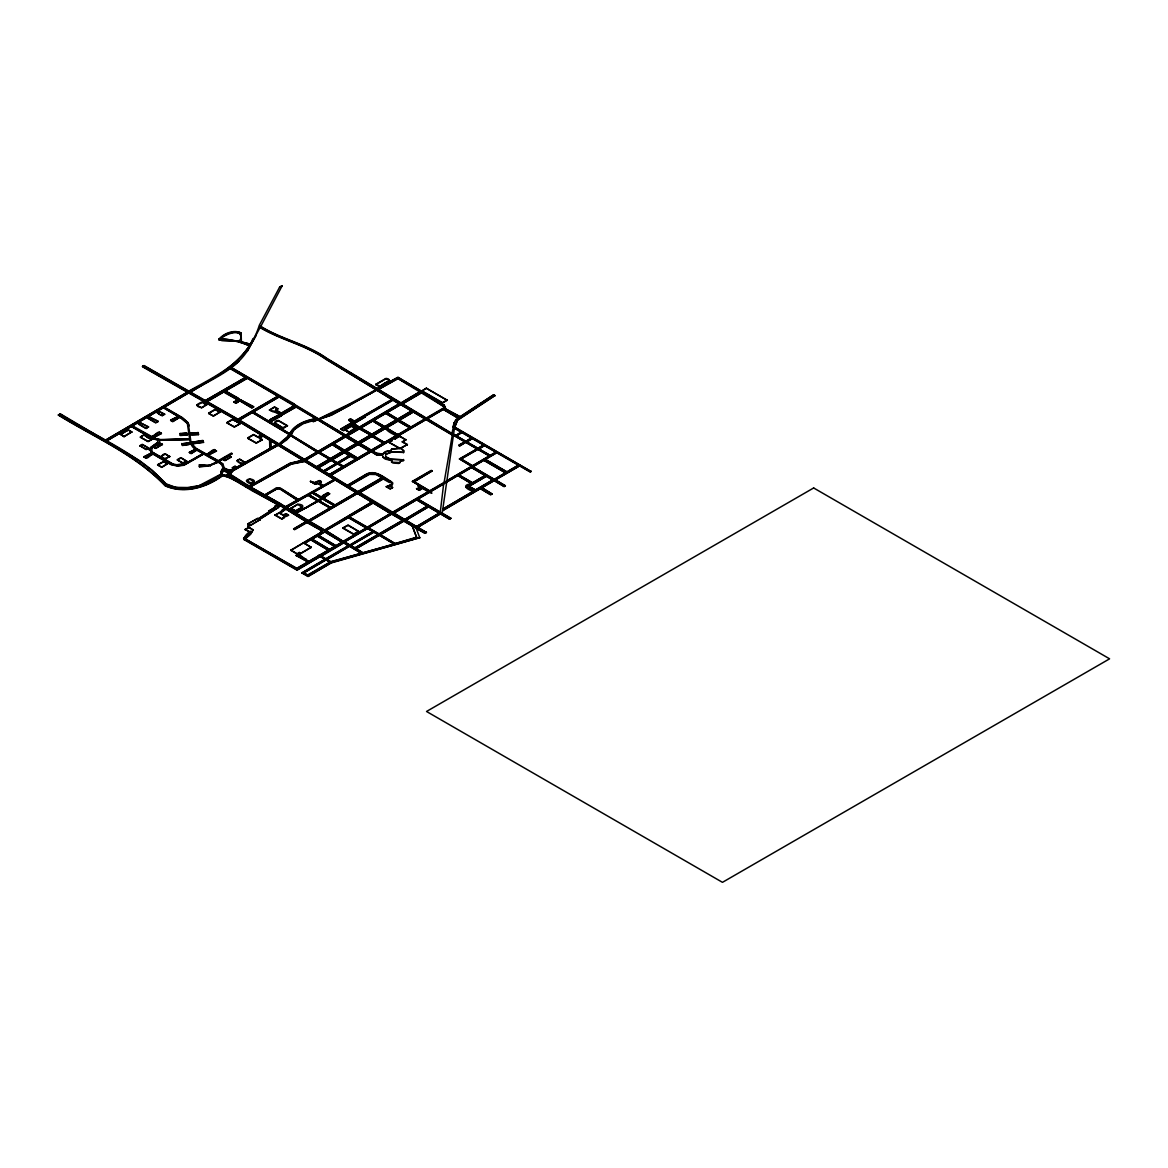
<?xml version="1.0" encoding="UTF-8"?>
<svg xmlns="http://www.w3.org/2000/svg" width="1168" height="1168" viewBox="0 0 1168 1168"><rect width="100%" height="100%" fill="white"/><g stroke="black" fill="none" stroke-linecap="round" stroke-linejoin="round"><path stroke-width="1.5" d="M385.659 456.805L390.521 459.068L403.471 459.812L390.521 459.404L385.659 456.805L385.659 454.294L391.937 451.768L403.617 452.381L391.937 452.118L385.659 454.294M391.616 484.428L386.374 486.822L391.616 484.428L391.703 482.647L383.279 478.632L359.554 492.662L383.279 478.968L389.192 482.384L391.703 482.647M258.522 518.709L269.56 511.803L268.684 510.956L269.56 511.467L258.522 518.709L257.734 518.242L247.966 523.877L247.66 528.155L245.119 529.63L249.908 531.995L245.119 529.294M248.886 524.417L250.332 525.585L260.099 519.614L250.332 525.25L248.886 524.417L248.667 527.586L245.119 529.63M151.782 448.059L159.33 442.687L153.11 446.278L151.782 448.059L152.074 452.001L174.426 464.864L180.237 465.2L186.033 463.579L203.101 453.607L186.033 463.229L176.894 464.762L172.163 463.886L152.074 452.001M323.2 529.454L309.316 521.512L357.934 493.1L309.316 521.162L324.616 530.009L372.198 501.875L324.616 530.36L323.419 529.673L320.747 531.206L321.404 530.491L306.95 522.534L294.526 529.703L293.635 528.856L306.352 521.512L285.649 508.868L279.78 513.351L283.036 515.219L286.291 514.037L288.511 515.322L286.291 513.686L283.036 514.884L279.78 513M458.936 417.195C450.322 423.794 460.849 418.524 458.046 416.684L455.724 416.523L443.3 409.34L331.07 475.142L445.358 408.187L444.351 405.223L397.981 377.206L376.811 388.856L397.981 377.541L421.56 391.149L445.446 407.121M446.264 482.18L497.013 452.527L393.324 513.409L443.636 484.019L440.292 512.08M400.682 461.068L403.544 460.338L400.682 461.068L398.872 463.462L393.061 463.024L391.587 462.163L391.733 460.615L383.162 457.199L385.177 459.082L391.733 460.615M287.605 506.824L335.858 479.508L287.605 506.824L287.459 508.182L279.78 513.351M222.738 469.448L220.942 471.857L223 467.419L220.606 463.097L195.085 448.789L190.238 442.687L188.282 442.949M481.742 487.684L492.108 494.006L481.742 487.684L494.122 480.544L504.182 486.691L505.364 485.669L472.5 466.689L494.122 479.522L518.65 465.025L454.469 427.97L442.219 513.19M403.617 452.717L403.836 450.936L400.682 448.016L407.369 444.526L400.682 448.351L403.836 450.936M348.809 419.881C360.08 424.962 343.742 420.553 350.59 418.845L354.43 421.079L392.039 399.368L452.337 435.124L451.885 433.43L326.996 358.474C306.688 343.903 281.692 339.435 260.712 326.339L260.712 326.675C281.692 339.786 306.688 344.253 326.996 358.824L451.885 433.781L454.41 422.305L452.907 427.065M148.511 447.913L142.292 444.322L139.926 445.694L146.146 449.622L147.329 448.935L150.205 449.855L152.628 453.637L171.273 464.397L177.507 465.74L183.975 464.922L203.699 453.943L183.975 465.258L177.507 466.076L171.273 464.747L151.533 453.184L150.146 450.176L150.497 447.665L157.622 442.511L150.497 447.665M444.263 407.909L444.351 407.092L443.898 408.318L329.756 474.369L444.263 407.574M400.712 404.551L306.06 459.871L400.712 404.551L452.337 434.773L444.03 482.88L392.244 512.781L239.484 420.436L144 365.876L142.511 366.387L144 365.54L239.484 420.086L358.123 491.786L382.082 477.946C378.636 474.558 372.826 472.237 367.964 474.558L348.736 486.005L369.38 474.383L376.169 474.529L382.082 477.946M392.419 484.559L389.966 486.165L392.419 484.559L392.638 483.012L390.667 481.187C383.527 477.186 375.541 469.77 366.781 473.872L347.582 485.304L366.781 474.223C376.271 469.813 384.535 478.617 392.273 482.661L392.638 483.012M274.611 506.518C276.32 508.474 273.005 505.189 277.269 504.97L280.378 505.744L252.492 490.969L230.432 477.712L222.577 475.683C206.502 487.596 184.267 494.327 165.199 485.859C135.4 454.527 94.623 437.518 58.4 415.122L60.181 413.749L139.751 460.732L152.38 470.368L166.192 483.902L175.755 487.377L187.464 487.538L199.144 485.625L220.694 474.266C242.696 482.136 262.464 497.831 284.072 507.525L280.378 505.744L277.999 506.766L278.597 507.452L278.145 505.817L279.502 503.977L249.923 488.224L285.532 507L322.821 486.37L318.09 483.304L314.893 483.859L310.454 481.289L314.893 484.194L318.09 483.64L322.821 486.37M157.622 442.862L158.162 439.883L152.059 438.161L131.342 426.203L132.218 425.678L155.052 438.423L160.571 439.562L189.742 438.788L160.571 439.898L155.052 438.759L131.342 426.203M159.33 443.037L159.841 440.497M223.891 468.426L223.482 470.514L223.891 468.426L225.497 470.193L222.081 470.5M359.554 492.327L426.422 532.52L392.244 512.431L444.03 482.53L443.636 484.019M454.425 426.919L531.075 471.507L530.184 472.018L454.469 428.306L457.564 419.925L494.911 395.543L493.626 394.799L458.936 417.531L455.724 416.859L443.3 409.34M494.911 395.543L457.564 420.261L454.425 427.254L531.075 471.507M324.704 497.013L329.595 493.684L324.704 497.349M251.164 533.09L253.106 529.805L251.164 533.426C237.235 544.2 255.252 532.652 249.967 532.739L249.908 531.644M228.081 476.354L229.147 475.478C233.118 473.566 226.986 468.689 230.388 472.12L278.51 444.95L233.469 470.485L230.87 473.288L231.746 471.843M220.942 471.522L220.694 474.602C205.466 485.917 184.237 492.808 166.192 484.253C137.065 452.644 95.747 436.803 60.181 414.1L58.4 415.122M281.386 510.766L284.131 508.503L281.006 511.788L275.079 515.205L281.006 511.788M391.28 450.22L391.893 448.819L400.04 448.351L391.893 449.154L390.258 451.14L386.929 451.33L382.564 454.41L380.476 454.44L376.257 453.388L347.173 435.839L376.257 453.053L382.564 454.075L385.163 451.636L391.28 450.556M252.96 338.647C241.995 364.547 212.299 377.717 188.807 391.134L188.807 391.484C218.328 377.133 249.018 358.649 259.311 325.273L279.575 287.211L282.233 285.664L279.575 287.211M256.288 335.172L247.178 351.495L260.712 326.339M282.233 285.664L260.143 327.595C281.211 340.151 305.826 345.013 326.047 359.364L392.068 399.354M359.744 532.097L348.079 525.016L343.042 527.921L348.079 525.352L359.744 532.097L390.754 513.292L412.173 525.658L416.669 537.543L330.821 561.983L307.68 575.342L303.592 572.977L326.135 559.618C344.954 571.429 302.702 545.748 325.244 559.443M454.41 422.655L455.578 420.246M241.396 341.815L240.944 342.604L234.257 340.91L218.883 340.122C221.935 333.727 234.461 328.996 241.148 333.07L241.396 341.815C266.129 348.59 223.935 336.194 220.051 340.18C221.453 334.428 238.798 328.15 240.637 335.596C242.681 346.852 227.439 336.355 220.051 339.844L219.657 339.158M243.586 538.652C260.055 524.052 242.827 534.637 244.112 539.601L297.081 570.188L391.835 513.92L368.051 527.994M291.343 433.985L292.526 431.912L291.431 435.284L318.061 451.476L291.431 435.284M289.766 433.532C294.876 424.203 306.644 419.896 315.959 418.743C306.031 420.772 294.978 424.451 289.766 433.868L253.12 411.895L289.766 433.868M218.752 339.392C224.198 334.077 234.666 329.61 241.148 333.07M288.014 436.029L289.387 434.335L252.23 412.406L289.387 434.686C282.218 443.563 270.582 450.22 288.014 436.379M292.526 432.262C297.621 423.969 308.702 420.568 317.112 419.443L344.56 435.985L293.168 404.654L230.125 368.256L190.253 392.302C209.846 379.746 233.834 371.453 247.178 351.159M219.657 339.494C224.621 334.909 234.578 330.559 240.009 333.698M290.555 435.81L286.54 440.044L279.824 444.526L290.555 435.46L317.17 451.987L290.555 435.46M444.774 408.829L445.358 408.187M230.388 471.784L233.279 469.74L230.388 472.12M317.112 419.443L303.111 423.692L294.672 429.298M446.424 481.055L496.123 452.016L444.03 482.53M278.597 507.452L259.311 519.497L278.597 507.116M493.626 394.799L460.017 416.918L443.898 407.982M290.847 550.478L322.237 531.717L290.847 550.143L297.066 554.07L300.307 553.223L299.431 552.362L297.066 553.734L290.847 550.143M344.794 429.036L365.219 416.888L344.794 429.036L345.64 429.517L351.218 425.94C364.226 428.379 341.041 435.095 355.364 428.335M345.64 429.517L351.218 426.291L355.364 428.685M399.237 403.69L304.6 459.345L399.237 404.04L326.047 359.029C305.826 344.662 281.211 339.815 260.143 327.244L260.143 327.595M163.272 407.603L181.317 418.027L187.274 423.298L181.317 418.363L163.272 407.603L164.162 407.092L182.208 417.516L188.194 422.728L191.085 443.022L195.976 448.629L218.226 461.068L231.994 453.797L231.41 453.111L218.226 460.718L195.976 448.278L191.64 444.103L191.085 442.687L192.457 442.453L191.085 442.687M163.272 407.953L164.162 407.428L182.208 417.852L188.194 423.064L189.231 425.809M157.227 412.567C158.001 411.574 157.841 414.655 162.264 415.472L164.63 414.1L162.264 415.808L157.227 412.903M164.63 414.45L157.811 410.786L164.63 414.1M138.466 423.765C138.525 422.991 142.73 427.152 146.161 428.218L148.526 426.846L146.161 428.554L138.466 424.115M148.526 427.181L138.656 421.94L148.526 426.846M148.015 418.086L155.709 422.539L158.074 421.502L155.709 422.874L148.015 418.436M158.074 421.502L148.161 416.407L158.074 421.166M121.443 433.795L127.37 430.379L121.443 434.131L119.866 432.875L121.443 434.131M124.115 436.35L131.809 431.912L124.115 436.701L118.975 433.401L124.115 436.701M140.408 436.876L145.124 434.16L140.408 437.226L148.102 441.314L153.008 438.818L148.102 441.665L140.408 437.226M196.896 404.829C217.277 396.959 186.369 405.238 201.641 407.574L206.663 404.668L201.641 407.909L196.896 405.179M144.671 435.241C145.62 433.883 145.504 437.912 150.76 438.759L151.928 438.088L150.76 439.095L144.671 435.591M170.645 420.173L178.397 416.334L170.645 420.173L172.718 421.371L178.923 417.779L172.718 421.706L170.645 420.509M245.47 377.454L205.086 400.77L245.47 377.454L230.125 368.606L239.177 361.073M203.495 402.829L205.086 401.909L203.495 403.164L206.663 404.668M178.295 417.414L179.273 416.845L178.923 417.779M247.149 378.432L206.78 401.748L247.149 378.082L315.959 418.743M224.782 392.755L238.053 400.04L236.622 399.587M226.548 391.397L225.132 390.798L238.389 398.23M152.526 435.941C152.512 437.912 156.381 432.043 159.33 432.014L161.403 433.547L152.804 437.912M152.526 436.292L159.33 432.35L161.403 433.547M153.183 436.321L151.913 437.401L153.183 436.671M161.403 433.211L152.935 437.985M139.926 446.03L142.292 444.672L148.511 448.264M139.926 445.694L146.146 449.286L147.329 448.6L150.146 450.176M208.663 413.122L215.175 409.355L218.358 409.793L216.854 410.669L215.175 409.705L208.663 413.457L213.408 415.852L219.92 412.085L213.408 416.188L208.663 413.457M153.811 446.877C169.623 439.898 147.489 447.169 155.884 448.074L162.396 444.307L155.884 448.41L153.811 447.213M162.396 444.658L159.023 442.862L162.396 444.307M218.036 411.005C222.212 409.253 215.043 411.72 219.92 412.085M238.52 401.734L235.863 403.267L233.79 402.069L238.053 399.704M233.79 402.069L238.053 400.04M238.199 401.208L239.425 400.493L251.835 407.661L253.617 406.975L251.835 408.012L239.425 400.493M235.863 403.267L239.425 400.843M253.617 406.975L241.119 400.186L253.617 406.639M151.898 454.878C151.884 453.023 148.759 458.265 145.971 458.294L143.898 456.746L151.665 452.936M143.898 457.097L151.533 452.848M151.285 454.177L152.453 453.505L151.285 454.527M143.898 456.746L145.971 457.944L151.898 454.527M160.848 456.338C161.432 458.338 161.549 453.87 165.287 453.783L169.725 456.688L163.754 459.374L169.725 456.338M160.848 456.688L165.287 454.118L169.725 456.688M161.637 456.805L160.761 457.652L161.637 457.141M162.235 457.141L161.359 457.987L164.046 458.528L162.235 457.491M164.046 458.192L163.17 459.039L164.046 458.528M226.942 422.509L232.563 419.268L235.542 420.991L237.104 420.436L235.542 421.327L232.563 419.604L226.942 422.86L234.33 426.787L239.951 423.882L234.33 427.123L226.942 422.86M157.636 464.63L165.17 460.878L157.636 464.966L161.783 467.025L167.696 463.608L161.783 467.361L157.636 464.966M237.995 419.239L278.218 396.025L237.995 419.575L239.192 419.925L279.415 396.711L239.206 420.261L237.995 419.575M164.965 462.032C168.002 460.878 162.805 462.557 166.309 462.791L167.404 462.163L166.309 463.141L164.965 462.367M239.951 423.882L236.724 421.677L238.301 420.772L390.754 513.628L424.948 533.367L426.422 532.52M236.724 422.013L238.301 420.772L142.511 366.387M167.185 463.316L168.28 462.674L167.696 463.608M189.391 452.308L195.801 449.198L189.391 452.308L191.158 453.33L195.903 450.6L191.158 453.666L189.391 452.644M177.375 459.652L180.923 457.608L188.34 462.236L180.923 457.944L177.375 460.002L182.996 462.908L185.96 461.199L187.756 462.572L185.96 461.535L182.996 463.243L177.375 460.002M195.363 450.293L196.545 449.607L195.903 450.6M269.487 409.778L272.743 411.647L274.057 410.902L280.524 414.465L269.487 410.114L274.524 406.873L277.78 408.742L275.838 410.216L281.561 413.866L280.174 413.078M269.487 410.114L274.524 407.209L277.78 409.092M275.838 410.216L277.78 408.742M207.291 453.637C207.174 455.52 211.831 449.505 214.386 449.534L216.46 451.082L207.904 455.286L216.46 450.731M207.291 453.987L214.386 449.884L216.46 451.082M207.831 453.958L206.999 454.775L207.831 454.294M269.545 419.954L282.744 412.83L269.545 419.954L270.377 420.772L268.961 421.59L270.377 420.436M282.744 413.18L282.247 412.552L293.781 405.88L295.854 407.077L280.612 415.75L295.854 407.077M282.247 412.888L293.781 406.23L295.854 407.428M281.094 415.677L269.852 422.101L281.094 416.027L280.612 415.399M247.704 437.898L253.617 434.481L257.909 436.963L261.647 434.803L257.909 437.299L253.617 434.832L247.704 438.248L256.274 442.862L262.201 439.781L256.274 443.198L247.704 438.248M274.451 422.612C276.728 425.167 272.378 420.626 278.291 420.392L287.474 425.692L283.62 428.247L282.364 427.532L280.685 428.495L287.474 425.692M274.451 422.947L278.291 420.728L287.474 426.028M275.692 423.327L274.086 424.597L275.692 423.677M276.582 423.838L274.962 425.123L276.582 424.188L281.488 427.006L276.582 424.188M210.167 465.579C226.855 455.374 214.036 465.214 208.079 465.346L199.319 464.893L208.079 465.682C222.942 460.411 222.373 460.572 208.167 466.163L199.319 466.689L208.167 465.828M231.994 453.461L218.825 461.068L222.679 463.93L218.226 461.068M218.825 461.404L231.994 453.797M259.384 437.81C270.976 433.138 252.887 438.19 262.201 439.445M223.336 458.893L228.256 456.046L223.336 459.228M231.162 457.111L228.432 455.52L231.162 457.111L224.942 460.688L222.504 459.287L224.942 460.353L231.162 456.761M281.488 426.67L279.809 427.984L281.488 427.006M237.016 460.601L239.674 459.068L245.382 462.703L239.674 459.404C232.885 460.688 243.659 466.003 244.404 462.484L245.09 462.528M375.687 384.374L381.498 386.623L379.235 386.769L375.687 384.374L386.039 378.388C391.922 378.666 387.104 382.973 389.601 380.447M375.687 384.71L386.039 378.739L389.601 380.783M232.374 467.667L235.031 466.134L236.856 467.185L235.031 466.47L232.374 468.018L235.629 467.156L236.257 467.872L232.374 468.018M242.345 463.346L244.404 462.484M58.4 414.786C94.623 437.182 135.4 454.177 165.199 485.523C184.267 493.991 206.502 487.26 222.577 475.332L222.562 474.88A3.767 2.175 0 0 1 224.519 471.273A3.767 2.175 0 0 1 228.928 474.047A3.767 2.175 0 0 1 222.562 474.88L220.694 474.266M227.293 469.843C219.219 465.01 231.498 473.478 234.651 468.426L277.4 444.278L232.87 469.799L225.497 470.193L223.891 468.777M381.381 385.192L387.455 381.673L388.623 382.695L387.455 382.024C382.87 382.914 382.009 386.666 381.381 385.528M228.563 475.478L246.098 486.516L228.563 475.478L247.309 485.917L245.499 486.516M348.809 420.217L350.59 419.195L354.43 421.414L392.039 399.704M246.506 480.763C264.333 488.735 237.907 481.479 249.762 478.895C260.756 480.661 246.229 485.421 253.909 481.274M246.506 481.114L249.762 479.23L253.909 481.625M340.662 429.021L343.611 430.393L345.056 429.561L350.079 432.773L345.056 429.912L343.611 430.744L340.662 429.021L352.663 422.101M340.662 429.371L352.663 422.436M365.219 417.239L364.343 416.392L392.93 399.879M364.343 416.728L392.93 400.215M246.098 486.18L249.923 486.078L252.551 484.603M249.923 488.224L268.655 497.188L279.794 504.153L250.565 488.195L248.346 488.224M426.466 387.98L421.56 391.149L426.466 388.316L447.183 400.274L426.466 388.316M358.474 427.517L359.364 427.006L358.474 427.853L352.648 424.145L358.474 427.853M247.791 485.348L247.791 485.684C226.388 472.602 211.306 462.119 247.791 485.348L249.923 485.742L290.102 463.156L303.607 460.046L290.102 463.506L253.456 484.092L251.543 482.983M397.952 419.224L387.002 412.567L385.834 413.238L396.799 419.911L385.849 413.589L387.002 412.903L410.786 427.035L399.325 420.495M447.183 399.938L442.438 402.668L423.21 391.572L401.661 404.347L423.21 391.908L442.438 403.018L447.183 400.274M359.51 428.612L360.766 427.897L371.716 434.219L360.766 428.247L359.51 428.612L370.475 434.949L371.731 434.233M276.13 488.02L264.888 494.852L278.174 488.107L280.568 488.56L298.453 499.641L280.568 488.209L276.13 488.37M277.21 488.385L265.808 495.305L277.21 488.72L279.721 488.837L297.373 500.167L279.721 488.487L277.21 488.72M396.799 419.56L397.967 418.889M371.993 436.117L383.381 443.037L371.993 436.467L373.001 435.533L384.403 442.453M398.492 435.635L405.895 439.913L386.345 427.736C383.192 431.634 412.304 442.701 385.163 428.422M344.575 452.147C375.819 467.331 337.61 453.14 346.166 451.228L357.554 458.133M385.63 443.168L359.525 428.963M397.733 434.657L386.345 428.087L385.163 428.758L372.694 420.918L383.717 427.546M310.454 481.289L314.645 482.545L319.273 480.574C324.981 481.625 315.637 484.764 321.346 481.756M310.454 481.639L314.645 482.895L319.273 480.909L321.346 482.107M383.381 442.701L384.403 442.117M396.565 435.007L397.733 434.321M355.963 458.717L357.554 457.798M274.611 506.854L278.145 505.481M268.684 510.956L275.487 507.014M268.684 511.292L275.487 507.365M395.164 438.642L399.003 436.423L395.164 438.993L393.952 437.956L395.164 438.993M260.099 519.95L257.734 518.592L247.966 523.877M277.999 506.766L280.378 505.408L284.072 507.525L284.131 508.839M280.802 503.919L251.076 487.392L285.532 506.649L334.982 479.011L335.858 479.508M319.273 483.304L323.711 485.859L334.982 479.347L335.858 479.858M407.369 444.862L402.332 441.957L405.895 439.562M402.332 441.957L405.895 439.913M290.847 508.08L295.592 510.81L298.424 509.175L299.869 510.343L298.424 509.511L295.592 511.146L290.847 508.416L297.665 504.138C312.206 505.277 289.533 513.832 302.395 506.883M290.847 508.416L297.665 504.488L302.395 507.219M283.371 517.263C284.364 518.826 282.466 516.125 285.547 515.993L288.511 514.971M283.371 517.599L288.511 515.322M275.079 514.869L281.882 518.796L283.955 517.599M275.079 515.205L281.882 519.147L283.955 517.95M323.77 496.809L322.499 495.743L327.828 492.662L329.595 493.684M322.499 496.079L327.828 492.998L329.595 494.035M299.869 510.343L295.3 512.986L299.869 510.007M299.023 508.825L300.468 509.657L306.104 507.452L317.638 500.795L306.104 507.803L300.468 510.007L299.023 509.175M295.84 513.307L318.236 501.13L295.84 513.307L308.133 520.826L356.795 492.385L308.133 520.826M318.353 500.181L321.565 498.327L318.353 500.517L309.213 494.896L330.821 507.715L319.244 501.028L322.456 498.838L319.244 500.692M323.77 497.057L322.456 498.152L323.77 497.393L322.499 495.743M325.157 497.276L323.346 498.663L325.157 497.612M391.587 462.163L400.361 462.601M307.549 520.826L306.95 521.512L307.549 520.826L286.233 508.518L306.95 521.512M358.123 491.451L382.082 477.61M293.635 529.192L306.352 521.512M293.635 528.856L294.526 529.367L306.95 522.184L321.404 530.491M308.644 522.446L322.602 529.79M458.834 445.183C475.96 436.613 455.199 445.913 459.725 445.694L465.696 442.249L459.725 446.045L458.834 445.519M386.374 486.472L390.2 488.691L392.565 487.655L390.2 489.027L386.374 486.822M349.159 516.752L373.526 502.693L349.159 516.752L366.956 527.031M243.586 538.302L244.112 539.601L246.39 539.558L296.789 568.655L343.363 541.543L325.609 530.462L348.341 517.336L366.533 528.17M310.484 539.558L328.529 550.318L310.484 539.558L304.22 543.514L326.193 531.133L325.609 530.462M380.228 534.681L395.47 543.821L380.228 534.681L404.026 520.943L356.152 548.595L363.087 552.931L350.692 545.441L373.862 532.068L378.125 534.535L348.341 517.672L325.609 530.798L324.616 530.009M311.929 539.032L329.712 549.646L311.929 539.032L317.229 535.981L335.012 546.58L317.229 535.981M318.411 535.294L336.194 545.894L318.411 535.63L324.587 531.732L342.37 542.332L324.587 531.732M326.193 530.798L343.363 541.543L358.853 532.608L357.846 531.674L353.7 534.068L343.042 527.921M412.421 481.304L418.932 485.406L412.421 481.304L431.357 470.368L432.248 470.879L413.895 481.815L432.248 470.879M412.421 481.639L431.357 470.704L432.248 471.23M459.477 458.878L471.857 466.368L459.477 458.878L476.982 449.111M459.477 459.214L483.742 444.862L477.814 448.629M461.17 458.922L477.873 449.286L461.17 458.922L472.66 465.901L461.17 459.272M296.176 555.267L308.235 562.042L296.176 555.603L300.307 552.873M296.176 555.603L300.307 553.223M298.351 554.698L311.257 547.237L298.351 555.034C300.293 553.822 306.527 561.414 306.337 559.297M421.02 489.144C419.356 487.421 422.626 490.093 418.947 490.341L416.582 488.633L419.443 487.903C423.765 487.173 415.604 486.443 418.932 485.056M418.042 485.917L418.932 485.406M416.582 488.983L420.757 487.479M420.261 488.37C427.751 487.523 443.227 501.466 418.042 485.581M420.261 488.706L421.575 487.947M416.582 488.633L418.947 490.005L421.02 488.808M343.042 528.257L353.7 534.404L357.846 532.009L358.853 532.608M343.363 541.207L366.533 527.834M366.956 527.367L390.754 513.628L238.301 421.108L142.511 366.737M246.287 537.645L246.39 539.558L296.789 568.305L308.235 561.706M305.782 559.618L308.819 561.37L328.529 549.982M329.712 549.296L335.012 546.244M336.194 545.558L342.37 541.996M372.972 531.557L349.801 545.266L344.429 541.821L367.599 528.447L372.972 531.557L301.87 572.948L325.244 559.107M244.112 539.266L297.081 569.838L320.455 556.348M301.87 572.612L308.075 576.189L332.048 562.348L419.838 537.63L332.048 562.699L321.054 556.348L343.845 542.843L348.619 545.952M321.054 556.012L325.828 558.771L348.619 545.602M326.719 559.618L349.509 546.128L361.496 553.384L343.845 542.843M303.592 572.977L373.862 532.068M303.592 572.641L307.68 575.006L330.223 561.983M350.692 545.441L354.97 547.909L378.125 534.535M368.051 527.659L379.045 534.01L402.843 520.271L354.97 547.909M356.152 548.595L379.308 535.221L394.258 543.85L416.669 537.207M465.696 486.706C488.764 497.451 452.41 486.297 471.478 483.713L457.535 475.318L471.478 483.362M472.471 482.793L458.542 474.748L472.471 482.793L485.246 475.42L465.696 487.041M469.054 486.253L486.53 476.164L469.054 486.253L475.464 489.947L492.94 479.858L442.774 509.16L473.39 491.144M518.65 465.025L494.122 479.522M492.108 493.67L490.633 494.517L480.267 488.545L442.584 510.635L519.833 465.696L530.184 471.682L531.075 471.171M519.833 465.696L495.305 479.858L505.364 486.005M492.94 480.194L471.317 467.375L504.182 486.355L505.364 485.669M480.267 488.545L490.633 494.867L492.108 494.006M416.042 528.228L424.948 533.031L426.422 532.17M449.636 518.84L450.819 518.154L449.636 519.191L416.465 499.7L449.636 519.191M389.148 442.073L392.214 440.351L389.148 442.409L400.04 448.351M250.565 487.844L251.105 486.428L291.285 464.178C309.827 460.426 310.878 460.031 291.285 463.842L251.105 486.428L249.923 486.078M348.458 404.522L375.819 389.776C371.482 395.894 257.106 448.089 348.458 404.522L348.458 404.858M349.48 405.106L376.811 390.039L331.464 415.195L319.127 419.254L331.464 414.844L349.48 405.442M398.098 378.286L377.804 389.805L398.098 378.636L444.044 406.727L420.67 391.324L398.098 378.636M229.147 475.128L230.943 474.734L230.87 472.938M229.016 470.675L233.279 469.74M228.899 470.091L229.016 471.011L231.468 470.689L233.279 470.076L232.87 469.448M326.719 559.282L330.821 561.647L394.258 544.186L379.308 535.221M223.482 470.178L225.497 469.843M203.495 442.409L202.809 440.774L192.224 442.234L202.809 440.424L203.495 442.409L191.333 443.665L192.735 443.125M203.495 442.073L192.91 443.884M188.72 443.679L190.588 443.431L188.72 443.679L188.953 444.599L182.442 445.49L181.77 443.84L188.442 443.008M181.77 443.84L190.267 442.76M181.77 443.504L182.442 445.154L188.953 444.263M218.752 339.056L221.789 340.618L237.046 341.071L249.091 345.567L240.944 342.268M186.822 433.927C191.902 433.007 186.311 434.657 186.778 433.094L180.091 433.693L186.778 433.094M186.895 434.175C192.165 434.73 186.004 433.386 186.968 435.124L180.281 435.387L180.091 433.357M191.289 434C187.011 435.693 209.671 433.678 191.333 434.817M158.162 440.219L189.829 439.518L158.162 440.219L152.059 438.496L131.342 426.539M191.26 433.781L190.019 433.459L198.312 432.613L198.443 434.642M191.202 433.124L198.312 432.613M382.418 455.067L376.592 455.009L370.971 451.417L376.592 454.659L382.418 455.067L383.162 457.535M444.774 408.493L460.017 416.567M148.205 448.089L150.322 449.096L148.205 448.439M187.274 422.962L190.238 443.037L192.486 446.658L195.085 449.14L221.891 464.353M350.648 431.065L351.539 431.912L350.648 431.401M344.604 450.41L333.581 443.782L358.824 458.878M343.231 451.213L332.208 444.585L344.575 452.498M330.427 458.703C293.883 437.27 353.787 472.222 331.916 459.9M329.537 459.214C292.978 437.825 352.94 472.704 331.084 460.382M493.626 395.149L494.911 395.894M388.345 381.162L389.543 382.199L388.345 381.513M364.343 416.392L365.219 416.888M399.003 436.423L397.777 435.708L399.003 436.774M402.332 441.621L407.369 444.526M392.214 440.351L391.032 439.664L392.214 440.686M469.054 486.589L475.464 489.947M389.148 442.409L400.04 448.702M359.364 427.006L353.539 423.634L359.364 427.342M344.794 428.685L345.64 429.167M294.351 403.967L231.308 367.584L345.743 435.299L294.351 404.318M356.649 443.373C314.046 418.305 401.923 469.697 358.196 444.526M413.895 481.479L429.882 491.042L413.895 481.815M275.838 409.866L280.481 412.552M450.819 518.154L417.648 499.013L450.819 518.504M389.966 485.815L392.565 487.319M226.548 391.733L241.119 400.186M389.966 486.165L392.565 487.655M238.068 398.755L241.119 400.522M225.132 392.214L223.906 391.499L236.622 399.252M269.545 420.29L270.377 420.772M233.79 401.734L235.863 402.931M236.724 421.677L239.951 423.531M203.495 403.164L206.663 405.004M218.036 411.34L219.92 412.435M259.384 438.161L262.201 439.781M319.273 482.953L323.711 485.859M349.159 517.088L379.045 534.01M158.176 412.012L156.935 411.297L158.176 412.362M237.016 460.951L242.696 463.886M148.686 417.706L147.314 416.903L148.686 418.042M251.543 482.647L253.456 484.092M139.255 423.312L137.78 422.451L139.255 423.648M344.429 541.821L349.801 544.93M229.147 475.478L247.207 486.034M308.644 522.782L321.988 530.155M320.747 530.871L322.237 531.717M320.747 531.206L322.237 532.053M159.301 443.709L158.425 443.212L159.301 444.044M131.809 431.912L126.64 428.933L131.809 432.262M127.37 430.379L125.764 429.444L127.37 430.715M311.257 547.237L303.563 542.799L311.257 547.573M259.311 519.161L260.099 519.614M298.351 555.034L306.337 559.647M305.782 559.954L308.819 561.37M253.106 529.805L248.667 527.235L253.106 530.141M301.87 572.948L308.075 576.539L332.048 562.348M295.84 512.971L308.133 520.475M286.233 508.518L307.549 521.162M306.352 521.848L285.649 508.868M295.3 512.635L287.459 507.832L295.3 512.986M222.679 463.594L224.271 467.915M444.044 406.376L444.351 407.428M192.224 441.898L192.457 442.789M416.042 527.892L419.838 537.966M416.669 537.543L412.173 525.658M403.471 459.462L403.544 460.674M199.319 464.893L199.319 466.689M457.214 415.662L455.724 416.523M308.075 576.189L307.68 575.006M297.081 569.838L296.789 568.305M271.268 447.738L270.961 440.759M269.793 448.57L269.589 439.927M238.141 340.691L237.046 341.071M210.167 465.244L210.255 466.061M208.079 465.346L208.167 466.163M206.824 484.428L204.721 483.479M188.282 442.614L188.442 443.344M186.968 435.124L180.281 435.387M411.501 410.975L316.835 466.645L411.501 410.975M413.238 412.012L318.587 467.682L413.238 412.012M187.668 392.025L105.456 440.234L187.668 392.025M188.866 392.711L106.638 440.92L188.866 392.711M420.67 391.324L400.215 403.471L420.67 391.324M350.064 455.316L323.813 470.821L350.064 455.316M350.955 455.827L324.689 471.332L350.955 455.827M444.351 405.223L443.46 406.084L444.351 405.223M461.433 431.985L455.52 435.752L461.433 431.985M462.032 432.335L456.104 436.102L462.032 432.335M471.565 437.839L465.638 441.606L471.565 437.839M472.456 438.35L466.528 442.117L472.456 438.35M484.632 445.388L478.705 449.14L484.632 445.388M427.473 506.051L404.318 519.76L427.473 506.051M428.656 506.722L405.5 520.432L428.656 506.722M439.504 513L416.363 526.71L439.504 513M440.686 513.686L417.545 527.381L440.686 513.686M813.658 487.961L426.524 711.473L722.466 882.336L1109.6 658.825L813.658 487.961M409.399 427.503L397.938 420.962L409.399 427.503M384.681 426.641L373.658 420.363L384.681 426.641M490.195 455.432L453.505 434.262L490.195 455.432M489.363 455.914L453.374 435.138L489.363 455.914M506.839 471.843L485.202 459.345L506.839 471.843M505.364 472.69L483.727 460.207L505.364 472.69M343.217 466.163L338.136 463.229L343.217 466.163M342.458 466.616L337.362 463.667L342.458 466.616M334.924 505.014L313.316 492.531L334.924 505.014M334.033 505.525L312.425 493.042L334.033 505.525M329.945 507.89L308.323 495.407L329.945 507.89M222.562 474.529A3.767 2.175 0 0 0 228.928 473.712A3.767 2.175 0 0 0 224.519 470.938A3.767 2.175 0 0 0 222.562 474.529"/></g></svg>
